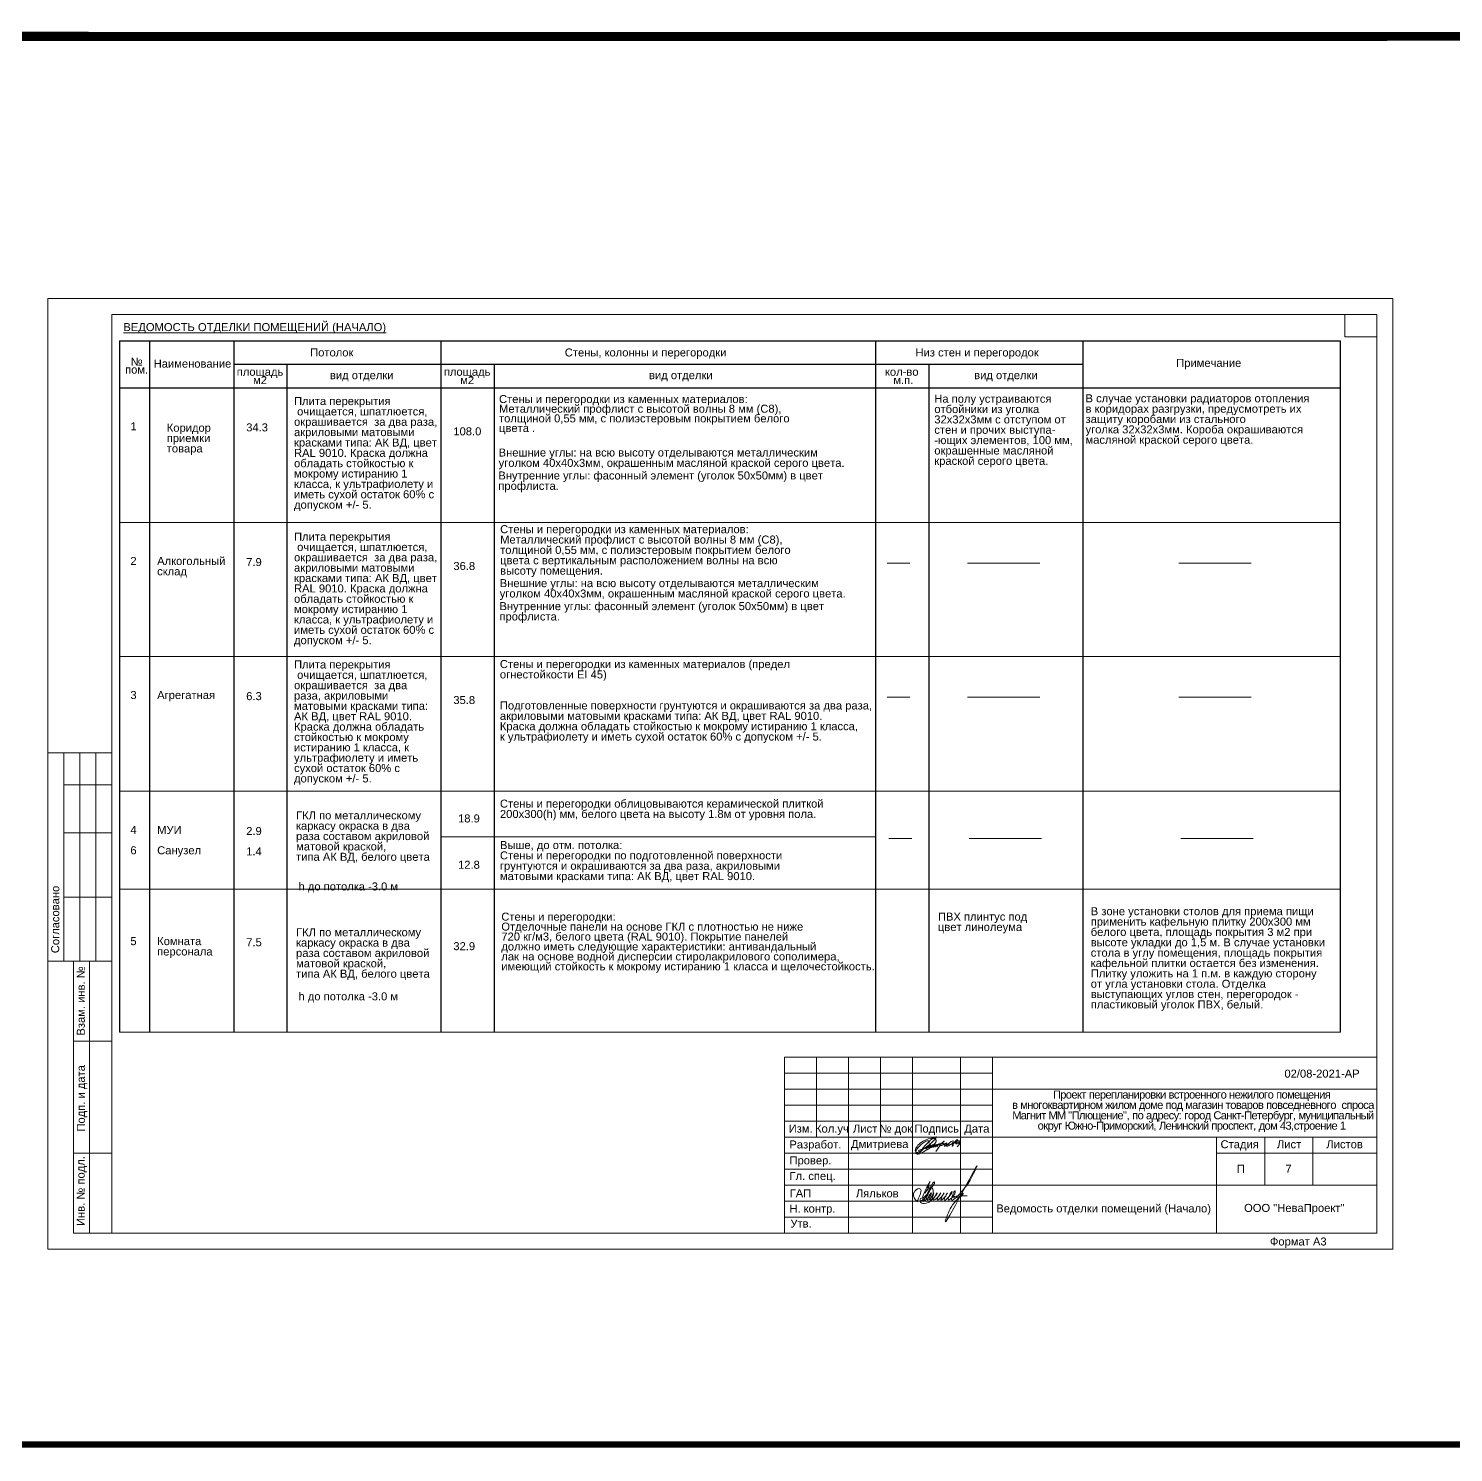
# Model space of a CAD drawing. Header units: metres. Extents: x -443 to 179, y -184 to -91.
# Drawn here: x -11.27 to 33.23, y -183.84 to -139.35 of the extents above; entities that cross this region are included whole.
import ezdxf
from ezdxf.enums import TextEntityAlignment as Align

# ---------------------------------------------------------------- set-up
doc = ezdxf.new("R2010")
doc.units = ezdxf.units.M
doc.header["$MEASUREMENT"] = 0
for name, color, linetype, lineweight in [('Level 1', 7, 'Continuous', 0), ('Level 50', 7, 'Continuous', 0), ('Level 6', 7, 'Continuous', 0), ('Level 63', 7, 'Continuous', 0)]:
    doc.layers.add(name, color=color, linetype=linetype, lineweight=lineweight)
doc.styles.add('GOST 2.304', font='CS_Gost2304.shx')
doc.styles.get("Standard").update_dxf_attribs({"font": 'CS_Gost2304.shx'})
doc.styles.add('Style-Arial', font='arial.ttf')

msp = doc.modelspace()

# ---------------------------------------------------------------- linework, layer by layer
at = {"color": 7, "linetype": 'Continuous', "lineweight": 13}
for p, q in [((-8.43037934, -154.7793802), (29.70272708, -154.7793802)), ((15.54750145, -156.0514038), (16.25676, -156.0514038)), ((18.05288343, -156.05737752), (20.31107223, -156.05737752)), ((24.65984989, -156.05737752), (26.9180387, -156.05737752)), ((15.54750145, -160.23997453), (16.25676, -160.23997453)), ((18.05288343, -160.24594826), (20.31107223, -160.24594826)), ((24.65984989, -160.24594826), (26.9180387, -160.24594826)), ((1.62084072, -164.60507055), (15.19390784, -164.60507055)), ((15.60315604, -164.66004567), (16.31241459, -164.66004567)), ((18.10853802, -164.66004567), (20.36672683, -164.66004567)), ((24.71550449, -164.66004567), (26.97369329, -164.66004567)), ((-8.43037934, -166.23637851), (29.70272708, -166.23637851)), ((-8.66362138, -174.36075835), (-8.66362138, -176.98575835))]:
    msp.add_line(p, q, dxfattribs=at)
at = {"color": 7, "linetype": 'Continuous', "lineweight": 13, "ltscale": 0.001}
for p, q in [((-8.43037934, -158.96795094), (29.70272708, -158.96795094)), ((-8.43037934, -163.18207796), (29.70272708, -163.18207796)), ((-8.43037934, -170.70854222), (29.70272708, -170.70854222))]:
    msp.add_line(p, q, dxfattribs=at)
at = {"color": 1, "linetype": 'Continuous', "lineweight": 13}
msp.add_lwpolyline([(-442.29268327, -139.59917875, 0.5, 0.2, 0), (179.07218429, -139.59917875, 0.2, 0.2, 0), (179.07218429, -183.59219554, 0.2, 0.2, 0), (-442.29268327, -183.59219554, 0.2, 0.2, 0)], format="xyseb", close=True, dxfattribs=at)
at = {"color": 5, "linetype": 'Continuous', "lineweight": 20}
for points in [[(17.05851146, -174.06229757), (17.02730532, -174.03611568), (17.00418201, -174.02699175), (16.97618859, -174.02334283), (16.93237573, -174.02455892), (16.88673497, -174.03307415), (16.83075072, -174.04523896), (16.76259508, -174.07504294), (16.73095231, -174.08781579), (16.67107715, -174.11719891), (16.58710077, -174.17072446), (16.54632882, -174.20843497), (16.50677504, -174.24371265), (16.4799998, -174.27838229), (16.45870051, -174.31001105), (16.44531354, -174.33373197), (16.43314344, -174.36110312), (16.42705775, -174.3902984), (16.42218893, -174.41827758), (16.42584087, -174.43834958), (16.43922784, -174.45355527), (16.45322455, -174.46328724), (16.4799998, -174.46572007), (16.53902625, -174.44443199), (16.59622867, -174.41766954), (16.63333706, -174.37661511), (16.67811749, -174.31434067), (16.73263295, -174.25304014), (16.79298996, -174.18881983), (16.86113527, -174.12168037), (16.90104817, -174.08275966), (16.96821945, -174.0311885), (17.01524891, -174.00119667), (17.04573163, -173.9865722), (17.06341128, -173.98047867), (17.0713365, -173.98047867), (17.07987146, -173.98352544), (17.08291882, -173.99022832), (17.07804226, -174.00485279), (17.04816927, -174.04933491), (16.95672368, -174.14317529), (16.8561321, -174.23031278), (16.74639714, -174.31074673), (16.66699246, -174.36893046), (16.5554283, -174.47922336), (16.59749335, -174.41828806)], [(17.05851146, -174.06229757), (17.06503895, -174.06750031), (17.07150185, -174.08297107), (17.07435674, -174.10009383), (17.07270323, -174.12277472), (17.04831007, -174.17438712), (16.99822421, -174.23099609), (16.95044938, -174.26873606), (16.8567948, -174.3391651), (16.68483229, -174.44389529), (16.60067119, -174.49012823), (16.55203731, -174.5152053), (16.51691313, -174.5221497), (16.48603382, -174.5221497), (16.46171688, -174.51404747), (16.44550602, -174.49514378), (16.4408736, -174.47778278), (16.44280356, -174.44306078), (16.45299849, -174.4143865), (16.47662948, -174.36908296), (16.49057581, -174.34468855), (16.51033396, -174.3168095), (16.54326208, -174.27808841), (16.56689307, -174.25640435), (16.61038814, -174.21630617), (16.66462329, -174.17526156), (16.69639007, -174.15202891), (16.72738047, -174.13305584), (16.75721084, -174.11872917), (16.79207666, -174.10478932), (16.82345589, -174.09975544), (16.84205014, -174.10401503), (16.861807, -174.12763449), (16.85987059, -174.16054741), (16.85095972, -174.17681079)], [(16.53810261, -174.41978428), (16.52941005, -174.4141993), (16.54431102, -174.39309972), (16.8212172, -174.29691095), (16.86436607, -174.25360957), (16.88243713, -174.23056411), (16.83320902, -174.25547821), (16.79270447, -174.28973485), (16.74409902, -174.35015047), (16.74311595, -174.35585587), (16.74556392, -174.35860942), (16.75000256, -174.35845626), (16.75612443, -174.35646785), (16.76530658, -174.34973747), (16.82144068, -174.2970052)], [(16.88188811, -174.22946322), (16.89515754, -174.22184925), (16.89736911, -174.22430564), (16.85928152, -174.28398755), (16.8501898, -174.29921549), (16.84847041, -174.30658336), (16.85117286, -174.3092852), (16.86026459, -174.3070749), (16.98703071, -174.2216313), (16.98663671, -174.21652346), (16.97759666, -174.22123859), (16.90094224, -174.30807107), (16.90408778, -174.31435703), (16.91823951, -174.3092492), (17.0424569, -174.22595306), (17.04795999, -174.21495197), (17.03616711, -174.21652346), (16.96619648, -174.29314029), (16.96855532, -174.29981961), (16.97405841, -174.3013911), (16.98192033, -174.2994269), (16.99528535, -174.28881853), (17.03066402, -174.2762453), (17.05385708, -174.25738546), (17.07547673, -174.24638438), (17.09002117, -174.23616872), (17.10102735, -174.22713184), (17.10260077, -174.2141659), (17.09513155, -174.21534468), (17.07429732, -174.23027547), (17.05936017, -174.2452056), (17.04363632, -174.25660005), (17.03655981, -174.26956598), (17.02987731, -174.28056706), (17.0294846, -174.28685367), (17.03145073, -174.29235421), (17.03538169, -174.29431907), (17.04638787, -174.293533), (17.05542921, -174.28960394), (17.07272519, -174.28528218)], [(17.10707558, -174.2167964), (17.28586657, -174.16011412), (17.30831298, -174.14751799), (17.31737112, -174.14161362), (17.32170254, -174.12901814), (17.32288454, -174.11681537), (17.3150084, -174.11209174), (17.30398156, -174.11996424), (17.23939647, -174.18727452), (17.06411918, -174.43267232)], [(17.0940826, -174.28746695), (17.14151252, -174.2289972), (17.1585088, -174.20884928), (17.1691804, -174.20094798), (17.17906271, -174.19936733), (17.18301434, -174.20331798), (17.18301434, -174.20687396), (17.17787683, -174.22149123), (17.16878511, -174.23215785)], [(17.17194745, -174.27008436), (17.19487182, -174.26376305), (17.23044555, -174.2534911), (17.25416051, -174.24519513), (17.27155079, -174.23492318), (17.28775648, -174.22583721), (17.30119513, -174.2116146), (17.30159042, -174.195812), (17.29605762, -174.1887007), (17.28340827, -174.18356473), (17.26285565, -174.18356473), (17.23242072, -174.19107136)], [(17.37448569, -174.19592196), (17.39386277, -174.17829196), (17.39460814, -174.16761421), (17.37473372, -174.17282872), (17.35833813, -174.18648583), (17.33697297, -174.20610228), (17.32405491, -174.22249067), (17.32330954, -174.23664455), (17.32678708, -174.23912778), (17.33423951, -174.23912778), (17.35088441, -174.23639649), (17.36852272, -174.23043714), (17.38516763, -174.21926261), (17.39982574, -174.20908229), (17.41274379, -174.19790841), (17.41796139, -174.18996195), (17.41398651, -174.18896905), (17.38019935, -174.22919552), (17.33771834, -174.28158876)], [(17.37648412, -174.25317628), (17.5125409, -174.2163186), (17.58311222, -174.17501219), (17.60663599, -174.14450984), (17.60536485, -174.11082918), (17.59201405, -174.10256789), (17.54560207, -174.11972599), (17.49092513, -174.16420942), (17.40382259, -174.24999861), (17.40064346, -174.26525011), (17.40763729, -174.27351139), (17.4362469, -174.26779225), (17.50809064, -174.24237286), (17.62825306, -174.17691879), (17.66282176, -174.16216014), (17.74483717, -174.10242521), (17.74801631, -174.08336116), (17.74547274, -174.0706518), (17.72449253, -174.07319328), (17.65710035, -174.13038673), (17.59670072, -174.21681145), (17.57894098, -174.25542977), (17.58730283, -174.26657223), (17.61039514, -174.25821539), (17.61238581, -174.23831749), (17.60083966, -174.22040866), (17.58212657, -174.2136436), (17.57973802, -174.2052861)], [(17.81112615, -174.16467936), (17.80515285, -174.14677054), (17.79281094, -174.14358698), (17.76494024, -174.14318903), (17.72592127, -174.15870954), (17.70800393, -174.17064854), (17.69486499, -174.18776082), (17.69486499, -174.19611832), (17.7024298, -174.20089366), (17.7131802, -174.20089366), (17.73547675, -174.19572037), (17.75817119, -174.18895466), (17.7764864, -174.18298548), (17.79241306, -174.17860743), (17.80475497, -174.16985265), (17.81271766, -174.16348487), (17.81271766, -174.14756643), (17.81112615, -174.12169935), (17.80196855, -174.10538296), (17.7748936, -174.10379118), (17.75657839, -174.11254597)], [(17.80395922, -174.17224032), (17.81112615, -174.17980192), (17.8119219, -174.18656699), (17.79480161, -174.21482238), (17.72910686, -174.29043518)]]:
    msp.add_lwpolyline(points, dxfattribs=at)
msp.add_spline([(16.47204849, -176.01240891), (16.5747139, -175.77759109), (16.59989726, -175.68360553), (16.59989726, -175.63040162), (16.56866992, -175.59917428), (16.51938965, -175.59917428), (16.44204338, -175.64383017), (16.38729086, -175.71361849), (16.37283919, -175.75400683), (16.37283919, -175.82262344), (16.38988668, -175.88624554), (16.43272356, -175.94694318), (16.48198552, -175.97538459), (16.54874814, -175.98652771), (16.61680029, -175.96829319), (16.67527641, -175.94169706), (16.71538345, -175.91069728), (16.78674722, -175.7870916), (16.85294113, -175.65102809), (16.9066666, -175.54060032), (16.96289604, -175.44320808), (17.0001095, -175.39104717), (17.01747356, -175.38639448), (17.02416705, -175.41137492), (17.01315501, -175.45247242), (16.98068217, -175.49731263), (16.78945519, -175.86574325), (16.72868718, -175.97099651), (16.68317287, -175.99727421), (16.67099948, -175.97618927), (16.66534615, -175.95509077), (16.65785403, -175.87962009), (16.69097768, -175.75600095), (16.78581976, -175.54930787), (16.88408193, -175.37911281), (16.78702821, -175.57642563), (16.85017063, -175.52083253), (16.72139842, -175.74387255), (16.82214878, -175.61334839), (16.89631979, -175.57052574), (16.95256564, -175.58559677), (16.97936426, -175.64572532), (16.98727461, -175.74264582), (16.9164955, -175.96546581), (16.82872827, -176.0297546), (16.76416926, -176.05668787), (16.66496428, -176.06043997), (16.5961858, -176.03127887), (16.58367093, -176.00960248), (16.57611463, -175.95898787), (16.58988253, -175.90760539), (16.66559803, -175.88002111), (16.8185004, -175.74304773), (16.70300659, -175.97027621), (16.76246483, -175.93594798), (16.91670216, -175.78171065), (16.92882122, -175.73648171), (16.80365389, -175.95327788), (16.93661923, -175.85229233), (17.00497642, -175.72938261), (16.88762168, -175.96241044), (17.04948874, -175.83481317), (17.10794645, -175.72938261), (16.98474046, -175.94696048), (17.15085136, -175.84095357), (17.21732961, -175.72938261), (17.10753582, -175.94923348), (17.27740843, -175.81273865), (17.32491955, -175.72938261), (17.22330302, -175.94603332), (17.42089455, -175.75399187), (17.42576476, -175.74177615), (17.32729652, -175.93408457), (17.57145502, -175.7071237), (17.57412024, -175.69717697), (17.45003644, -175.93763843), (17.66910679, -175.7070316), (17.66910679, -175.67808653), (17.5598979, -175.92592344), (17.86015274, -175.7010669), (18.20421151, -175.20798967), (18.3391665, -174.91746931), (17.36166653, -176.61054893), (17.54477909, -176.1785683), (17.76951418, -175.88797645), (17.92265623, -175.7348344), (17.86703876, -175.83116669), (17.59697347, -175.86353648), (18.03967262, -175.82097251)], degree=3, dxfattribs=at)
at = {"layer": 'Level 50', "color": 7, "linetype": 'Continuous', "lineweight": 13}
for q in [(29.83637862, -148.28575835), (30.83637862, -148.98575835)]:
    msp.add_line((29.83637862, -148.98575835), q, dxfattribs=at)
msp.add_lwpolyline([(31.33637862, -147.78575835), (31.33637862, -177.48575835), (-10.66362138, -177.48575835), (-10.66362138, -147.78575835)], close=True, dxfattribs=at)
for points in [[(-8.66362138, -148.28575835), (30.83637862, -148.28575835), (30.83637862, -176.98575835), (-8.66362138, -176.98575835)], [(-8.66362138, -176.98575835), (-8.66362138, -148.28575835)]]:
    msp.add_lwpolyline(points, dxfattribs=at)
at = {"layer": 'Level 6', "color": 7, "linetype": 'Continuous', "lineweight": 30}
for p, q in [((-8.43037934, -149.10660032), (29.70272708, -149.10660032)), ((-8.43037934, -149.10660032), (-8.43037934, -170.70854222)), ((-7.47685339, -170.70854222), (-7.47685339, -149.10660032)), ((-4.84889848, -170.70854222), (-4.84889848, -149.10660032)), ((1.62084072, -170.70854222), (1.62084072, -149.10660032)), ((15.19390784, -170.70854222), (15.19390784, -149.10660032)), ((21.66364704, -170.70854222), (21.66364704, -149.10660032)), ((29.70272708, -170.70854222), (29.70272708, -149.10660032)), ((-4.84889848, -149.8392688), (21.66364704, -149.8392688)), ((-3.18755408, -170.70854222), (-3.18755408, -149.8392688)), ((3.28218512, -170.70854222), (3.28218512, -149.8392688)), ((16.85525224, -170.70854222), (16.85525224, -149.8392688)), ((-8.43037934, -150.57193728), (29.70272708, -150.57193728))]:
    msp.add_line(p, q, dxfattribs=at)
at = {"layer": 'Level 63', "color": 7, "linetype": 'Continuous', "lineweight": 13}
for p, q in [((-10.66362138, -161.98575835), (-8.66362138, -161.98575835)), ((-10.66362138, -161.98575835), (-10.66362138, -168.48575835)), ((-10.16362138, -161.98575835), (-10.16362138, -168.48575835)), ((-9.66362138, -161.98575835), (-9.66362138, -168.48575835)), ((-9.16362138, -161.98575835), (-9.16362138, -168.48575835)), ((-10.16362138, -162.98575835), (-8.66362138, -162.98575835)), ((-10.16362138, -164.48575835), (-8.66362138, -164.48575835)), ((-10.16362138, -166.48575835), (-8.66362138, -166.48575835)), ((-10.66362138, -168.48575835), (-8.66362138, -168.48575835)), ((-9.86362138, -168.48575835), (-8.66362138, -168.48575835)), ((-9.36362138, -176.98575835), (-9.36362138, -168.48575835)), ((-9.86362138, -170.98575835), (-8.66362138, -170.98575835)), ((13.33637862, -171.48575835), (13.33637862, -173.98575835)), ((14.33637862, -171.48575835), (14.33637862, -176.98575835)), ((15.33637862, -171.48575835), (15.33637862, -173.98575835)), ((16.33637862, -171.48575835), (16.33637862, -176.98575835)), ((17.83637862, -171.48575835), (17.83637862, -176.98575835)), ((18.83637862, -171.48575835), (18.83637862, -176.98575835)), ((18.83637862, -172.48575835), (30.83637862, -172.48575835)), ((12.33637862, -173.48575835), (18.83637862, -173.48575835)), ((12.33637862, -173.98575835), (18.83637862, -173.98575835)), ((18.83637862, -173.98575835), (30.83637862, -173.98575835)), ((-9.86362138, -174.48575835), (-8.66362138, -174.48575835)), ((25.83637862, -174.48575835), (30.83637862, -174.48575835)), ((18.83637862, -175.48575835), (30.83637862, -175.48575835)), ((12.33637862, -176.98575835), (30.83637862, -176.98575835))]:
    msp.add_line(p, q, dxfattribs=at)
at = {"layer": 'Level 63', "color": 7, "linetype": 'Continuous', "lineweight": 0}
for p, q in [((12.33637862, -171.48575835), (30.83637862, -171.48575835)), ((12.33637862, -171.98575835), (18.83637862, -171.98575835)), ((12.33637862, -172.48575835), (18.83637862, -172.48575835)), ((12.33637862, -172.98575835), (18.83637862, -172.98575835)), ((12.33637862, -174.48575835), (18.83637862, -174.48575835)), ((12.33637862, -174.98575835), (18.83637862, -174.98575835)), ((12.33637862, -175.48575835), (18.83637862, -175.48575835)), ((12.33637862, -175.98575835), (18.83637862, -175.98575835)), ((12.33637862, -176.48575835), (18.83637862, -176.48575835))]:
    msp.add_line(p, q, dxfattribs=at)
at = {"layer": 'Level 63', "color": 7, "linetype": 'Continuous', "lineweight": 13, "flags": 128}
for points in [[(-8.66362138, -176.98575835), (-9.86362138, -176.98575835), (-9.86362138, -168.48575835)], [(25.83637862, -173.98575835), (25.83637862, -176.98575835)], [(27.33637862, -173.98575835), (27.33637862, -175.48575835)], [(28.83637862, -173.98575835), (28.83637862, -175.48575835)]]:
    msp.add_lwpolyline(points, dxfattribs=at)
at = {"layer": 'Level 63', "color": 7, "linetype": 'Continuous', "lineweight": 0}
msp.add_lwpolyline([(12.33637862, -171.48575835), (12.33637862, -176.98575835)], dxfattribs=at)

# ---------------------------------------------------------------- texts
at = {"color": 7, "linetype": 'Continuous', "lineweight": 13, "style": 'Style-Arial'}
for s, p in [('%%UВЕДОМОСТЬ ОТДЕЛКИ ПОМЕЩЕНИЙ (НАЧАЛО)', (-8.30773657, -148.55371671)), ('34.3', (-4.47213393, -151.68810333)), ('108.0', (1.99760527, -151.81093805)), ('7.9', (-4.47213393, -155.89554625)), ('36.8', (1.99760527, -156.01838097)), ('6.3', (-4.47213393, -160.08411699)), ('35.8', (1.99760527, -160.20695171)), ('18.9', (2.14464458, -163.90612547)), ('2.9', (-4.47213393, -164.29824401)), ('1.4', (-4.47213393, -164.9348759)), ('12.8', (2.14464458, -165.3534587)), ('7.5', (-4.47213393, -167.77405686))]:
    msp.add_text(s, height=0.25, dxfattribs=at).set_placement(p, align=Align.TOP_LEFT)
for s, p in [('Потолок', (-1.79965755, -149.47139614)), ('Стены, колонны и перегородки', (8.0018418, -149.47139614)), ('Низ стен и перегородок', (18.35474017, -149.47139614)), ('1', (-7.99156484, -151.7786569)), ('2', (-7.99156484, -155.98609982)), ('3', (-7.99156484, -160.17467056)), ('4', (-7.99156484, -164.38879758)), ('6', (-7.99156484, -165.02542947)), ('5', (-7.99156484, -167.86461043))]:
    msp.add_text(s, height=0.25, dxfattribs=at).set_placement(p, align=Align.MIDDLE_CENTER)
at = {"linetype": 'Continuous', "lineweight": 13, "style": 'Style-Arial'}
for s, p in [('Примечание', (24.57276673, -149.67273344)), ('32.9', (1.99760527, -167.89689158))]:
    msp.add_text(s, height=0.25, dxfattribs=at).set_placement(p, align=Align.TOP_LEFT)
at = {"color": 7, "linetype": 'Continuous', "lineweight": 0, "style": 'Style-Arial'}
for p in [(-2.83903143, -166.03062256), (-2.83903143, -169.46385335)]:
    msp.add_text('h до потолка -3.0 м', height=0.25, dxfattribs=at).set_placement(p, align=Align.TOP_LEFT)
at = {"color": 7, "linetype": 'Continuous', "lineweight": 13, "style": 'Style-Arial'}
for s, height, p in [('02/08-2021-АР ', 0.25, (29.17636621, -171.87894378)), ('П', 0.2625, (26.59263414, -174.84968235))]:
    msp.add_text(s, height=height, dxfattribs=at).set_placement(p, align=Align.TOP_CENTER)
at = {"color": 7, "lineweight": 13, "style": 'Style-Arial'}
msp.add_text('Ляльков', height=0.25, dxfattribs=at).set_placement((14.56808507, -175.62040182), align=Align.TOP_LEFT)
at = {"color": 7, "linetype": 'Continuous', "lineweight": 13, "char_height": 0.25, "attachment_point": 5, "line_spacing_factor": 0.6}
for s, insert in [('\\fArial|b0|i0|c204204|p39;№\\Pпом.', (-7.89415965, -149.88384243)), ('\\fArial|b0|i0|c204204|p39;Наименование', (-6.14945421, -149.82195987))]:
    msp.add_mtext(s, dxfattribs=dict(at, insert=insert))
at = {"color": 7, "linetype": 'Continuous', "lineweight": 13, "char_height": 0.25, "style": 'Style-Arial'}
for s, insert, attachment_point, line_spacing_factor in [('площадь\\Pм2', (-4.04051269, -150.20477792), 5, 0.621037), ('площадь\\Pм2', (2.42922651, -150.20477792), 5, 0.621037), ('кол-во\\P м.п.', (16.00229363, -150.20477792), 5, 0.621037), ('Стены и перегородки облицовываются керамической плиткой\\P200х300(h) мм, белого цвета на высоту 1.8м от уровня пола.\\P\\P\\PВыше, до отм. потолка:\\PСтены и перегородки по подготовленной поверхности\\Pгрунтуются и окрашиваются за два раза, акриловыми\\Pматовыми красками типа: АК ВД, цвет RAL 9010.', (3.45298837, -163.44251998), 1, 0.776524)]:
    msp.add_mtext(s, dxfattribs=dict(at, insert=insert, attachment_point=attachment_point, line_spacing_factor=line_spacing_factor))
at = {"linetype": 'Continuous', "lineweight": 13, "char_height": 0.25, "attachment_point": 1, "line_spacing_factor": 0.776524, "style": 'Style-Arial'}
for insert, width in [((-2.97836306, -150.54201699), 4.4706741187), ((-2.97836306, -154.77712944), 4.5165461712), ((-2.97836306, -158.77212667), 4.4289966674)]:
    msp.add_mtext('\\PПлита перекрытия\\P очищается, шпатлюется, окрашивается  за два раза, акриловыми матовыми красками типа: АК ВД, цвет RAL 9010. Краска должна обладать стойкостью к мокрому истиранию 1 класса, к ультрафиолету и иметь сухой остаток 60% с допуском +/- 5.', dxfattribs=dict(at, insert=insert, width=width))
at = {"linetype": 'Continuous', "lineweight": 13, "char_height": 0.25, "attachment_point": 1, "style": 'Style-Arial'}
for s, insert, line_spacing_factor in [('Стены и перегородки из каменных материалов:\\PМеталлический профлист с высотой волны 8 мм (С8),\\Pтолщиной 0,55 мм, с полиэстеровым покрытием белого\\Pцвета .', (3.42421498, -150.80201235), 0.724695), ('На полу устраиваются\\Pотбойники из уголка\\P32х32х3мм с отступом от\\Pстен и прочих выступа-\\P-ющих элементов, 100 мм,\\Pокрашенные масляной\\Pкраской серого цвета.', (17.01855897, -150.79199134), 0.776524), ('В случае установки радиаторов отопления\\Pв коридорах разгрузки, предусмотреть их\\Pзащиту коробами из стального\\Pуголка 32х32х3мм. Короба окрашиваются\\Pмасляной краской серого цвета.', (21.74118113, -150.77951271), 0.776524), ('Внешние углы: на всю высоту отделываются металлическим\\Pуголком 40х40х3мм, окрашенным масляной краской серого цвета.', (3.41161348, -152.47227192), 0.776524), ('Внутренние углы: фасонный элемент (уголок 50х50мм) в цвет\\Pпрофлиста.\\P', (3.40267241, -153.1905066), 0.776524), ('Стены и перегородки из каменных материалов:\\PМеталлический профлист с высотой волны 8 мм (С8),\\Pтолщиной 0,55 мм, с полиэстеровым покрытием белого\\Pцвета с вертикальным расположением волны на всю\\Pвысоту помещения.', (3.45831969, -154.86883413), 0.776524), ('Внешние углы: на всю высоту отделываются металлическим\\Pуголком 40х40х3мм, окрашенным масляной краской серого цвета.', (3.44571819, -156.5540456), 0.776524), ('Внутренние углы: фасонный элемент (уголок 50х50мм) в цвет\\Pпрофлиста.\\P', (3.43677713, -157.27228028), 0.776524), ('  ГКЛ по металлическому\\P  каркасу окраска в два\\P  раза составом акриловой\\P  матовой краской,\\P  типа АК ВД, белого цвета\\P', (-3.10830117, -163.80993826), 0.776524), ('В зоне установки столов для приема пищи\\Pприменить кафельную плитку 200х300 мм\\Pбелого цвета, площадь покрытия 3 м2 при\\Pвысоте укладки до 1,5 м. В случае установки\\Pстола в углу помещения, площадь покрытия\\Pкафельной плитки остается без изменения.\\PПлитку уложить на 1 п.м. в каждую сторону\\Pот угла установки стола. Отделка\\Pвыступающих углов стен, перегородок - \\Pпластиковый уголок ПВХ, белый.', (21.90412756, -166.80508308), 0.776524), ('ПВХ плинтус под\\Pцвет линолеума', (17.13202342, -166.97334447), 0.776524), ('  ГКЛ по металлическому\\P  каркасу окраска в два\\P  раза составом акриловой\\P  матовой краской,\\P  типа АК ВД, белого цвета\\P', (-3.10830117, -167.46247488), 0.776524)]:
    msp.add_mtext(s, dxfattribs=dict(at, insert=insert, line_spacing_factor=line_spacing_factor))
at = {"color": 7, "linetype": 'Continuous', "lineweight": 13, "char_height": 0.25, "line_spacing_factor": 0.776524, "style": 'Style-Arial'}
for s, insert, width, attachment_point in [('Коридор\\Pприемки\\Pтовара ', (-6.95318598, -151.69854291), 1.3378240109, 1), ('Алкогольный склад ', (-7.25252313, -155.86110609), 1.3378240109, 1), ('Агрегатная', (-7.25252313, -160.04967683), 1.3378240109, 1), ('МУИ', (-7.25252313, -164.26380385), 1.3378240109, 1), ('Санузел', (-7.25252313, -164.90043574), 1.3378240109, 1), ('Комната персонала', (-7.25252313, -167.73961669), 1.2355297895, 1), ('{\\T0.9;Проект перепланировки встроенного нежилого помещения\\P в многоквартирном жилом доме под магазин товаров повседневного  спроса \\P Магнит ММ "Плющение", по адресу: город Санкт-Петербург, муниципальный \\Pокруг Южно-Приморский, Ленинский проспект, дом 43,строение 1}', (25.0520827, -172.53268933), 13.7464597137, 2)]:
    msp.add_mtext(s, dxfattribs=dict(at, insert=insert, width=width, attachment_point=attachment_point))
at = {"color": 7, "linetype": 'Continuous', "lineweight": 40, "char_height": 0.25, "attachment_point": 1, "style": 'Style-Arial'}
for s, insert, line_spacing_factor in [('\\PСтены и перегородки из каменных материалов (предел \\Pогнестойкости EI 45) \\P\\P\\PПодготовленные поверхности грунтуются и окрашиваются за два раза, \\Pакриловыми матовыми красками типа: АК ВД, цвет RAL 9010. \\PКраска должна обладать стойкостью к мокрому истиранию 1 класса, \\Pк ультрафиолету и иметь сухой остаток 60% с допуском +/- 5.', (3.450801, -158.75887295), 0.776524), ('Стены и перегородки:\\PОтделочные панели на основе ГКЛ с плотностью не ниже\\P720 кг/м3, белого цвета (RAL 9010). Покрытие панелей\\Pдолжно иметь следующие характеристики: антивандальный\\Pлак на основе водной дисперсии стиролакрилового сополимера,\\Pимеющий стойкость к мокрому истиранию 1 класса и щелочестойкость.', (3.49593973, -166.97476594), 0.745427)]:
    msp.add_mtext(s, dxfattribs=dict(at, insert=insert, line_spacing_factor=line_spacing_factor))
at = {"color": 7, "linetype": 'Continuous', "lineweight": 0, "char_height": 0.25, "attachment_point": 5}
for s, insert, line_spacing_factor, style in [('{\\fArial|b0|i0|c204|p39;7}', (28.08030261, -174.97638106), 0.72, 'GOST 2.304'), ('Ведомость отделки помещений (Начало)', (22.3062486, -176.25295529), 0.6, 'Style-Arial'), ('Формат А3', (28.38450481, -177.28684917), 1.214483, 'Style-Arial')]:
    msp.add_mtext(s, dxfattribs=dict(at, insert=insert, line_spacing_factor=line_spacing_factor, style=style))
at = {"layer": 'Level 1', "color": 7, "linetype": 'Continuous', "lineweight": 13, "style": 'Style-Arial'}
for p in [(-0.86383894, -150.18122714), (9.10200363, -150.18122714), (19.25477639, -150.18122714)]:
    msp.add_text('вид отделки', height=0.2500002, dxfattribs=at).set_placement(p, align=Align.MIDDLE_CENTER)
at = {"layer": 'Level 1', "color": 7, "linetype": 'Continuous', "lineweight": 0, "style": 'Style-Arial'}
msp.add_text('Дмитриева', height=0.25, dxfattribs=at).set_placement((15.31463732, -174.20329016), align=Align.MIDDLE_CENTER)
at = {"layer": 'Level 63', "color": 7, "linetype": 'Continuous', "lineweight": 0, "style": 'Style-Arial'}
for s, p in [('Согласовано', (-10.43628303, -167.18780606)), ('Взам. инв. №', (-9.63807225, -169.73363051)), ('Подп. и дата', (-9.63444794, -172.77631714)), ('Инв. № подл.', (-9.64360939, -175.67332377))]:
    msp.add_text(s, height=0.25002, rotation=90, dxfattribs=at).set_placement(p, align=Align.MIDDLE_CENTER)
for s, p in [('Изм.', (12.84342646, -173.72074835)), ('Кол.уч', (13.82074659, -173.72074835)), ('Лист', (14.85914427, -173.72074835)), ('№ док', (15.81804557, -173.72074835)), ('Подпись', (17.0920449, -173.72074835)), ('Дата', (18.34752202, -173.72074835)), ('Разработ.', (13.30532464, -174.21671066)), ('Стадия', (26.55482338, -174.21074835)), ('Лист', (28.09914427, -174.21074835)), ('Листов', (29.83263532, -174.21074835)), ('Провер.', (13.15068749, -174.71444173)), ('Гл. спец.', (13.21696055, -175.20167153)), ('ГАП', (12.83757213, -175.74317501)), ('Н. контр.', (13.21185965, -176.22074835)), ('Утв.', (12.85591187, -176.68755825))]:
    msp.add_text(s, height=0.25, dxfattribs=at).set_placement(p, align=Align.MIDDLE_CENTER)
at = {"layer": 'Level 63', "color": 7, "linetype": 'Continuous', "lineweight": 0, "insert": (28.259323, -176.23792618), "char_height": 0.25, "attachment_point": 5, "line_spacing_factor": 0.6, "style": 'GOST 2.304'}
msp.add_mtext('\\fArial|b0|i0|c204204|p39;ООО "НеваПроект"', dxfattribs=at)

doc.saveas('drawing.dxf')
